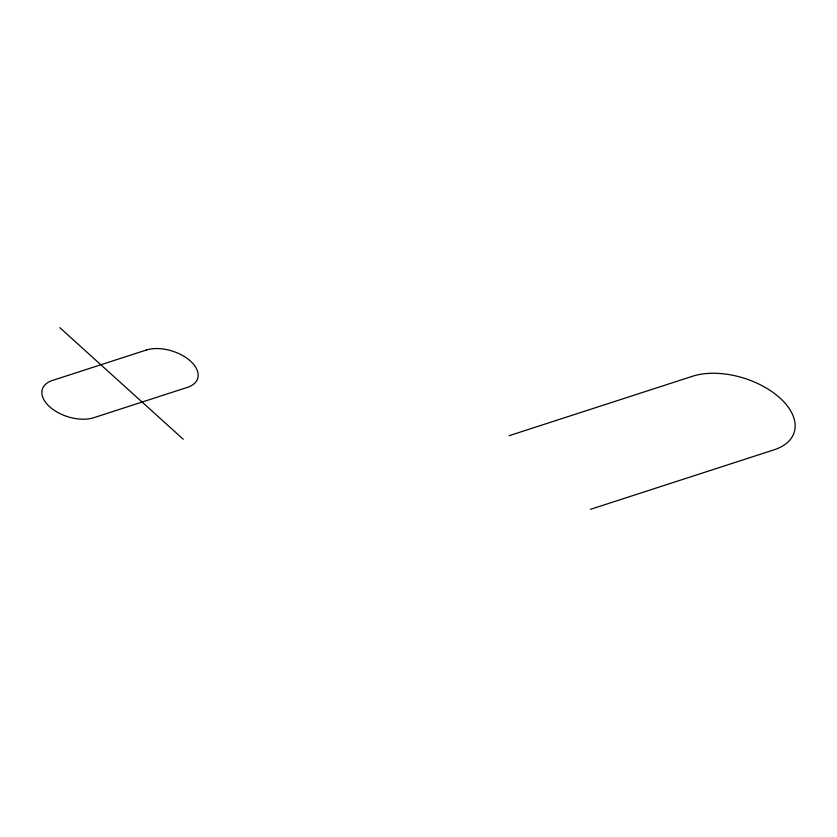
<?xml version="1.0" encoding="UTF-8"?>
<svg xmlns="http://www.w3.org/2000/svg" width="837" height="837" viewBox="0 0 837 837"><rect width="100%" height="100%" fill="white"/><g stroke="black" fill="none" stroke-linecap="round" stroke-linejoin="round"><path stroke-width="1.26" d="M509.063 435.721L692.638 376.221A63.853 36.441 17.7 0 1 779.875 397.941A63.853 36.441 17.7 0 1 774.047 449.825L590.483 509.325M59.825 327.675L183.219 439.237M146.527 349.96L52.229 380.521A32.35 18.456 17.7 0 0 49.582 406.709A32.35 18.456 17.7 0 0 93.472 417.809L187.77 387.249A32.35 18.456 17.7 0 0 190.417 361.061A32.35 18.456 17.7 0 0 146.527 349.96"/></g></svg>
